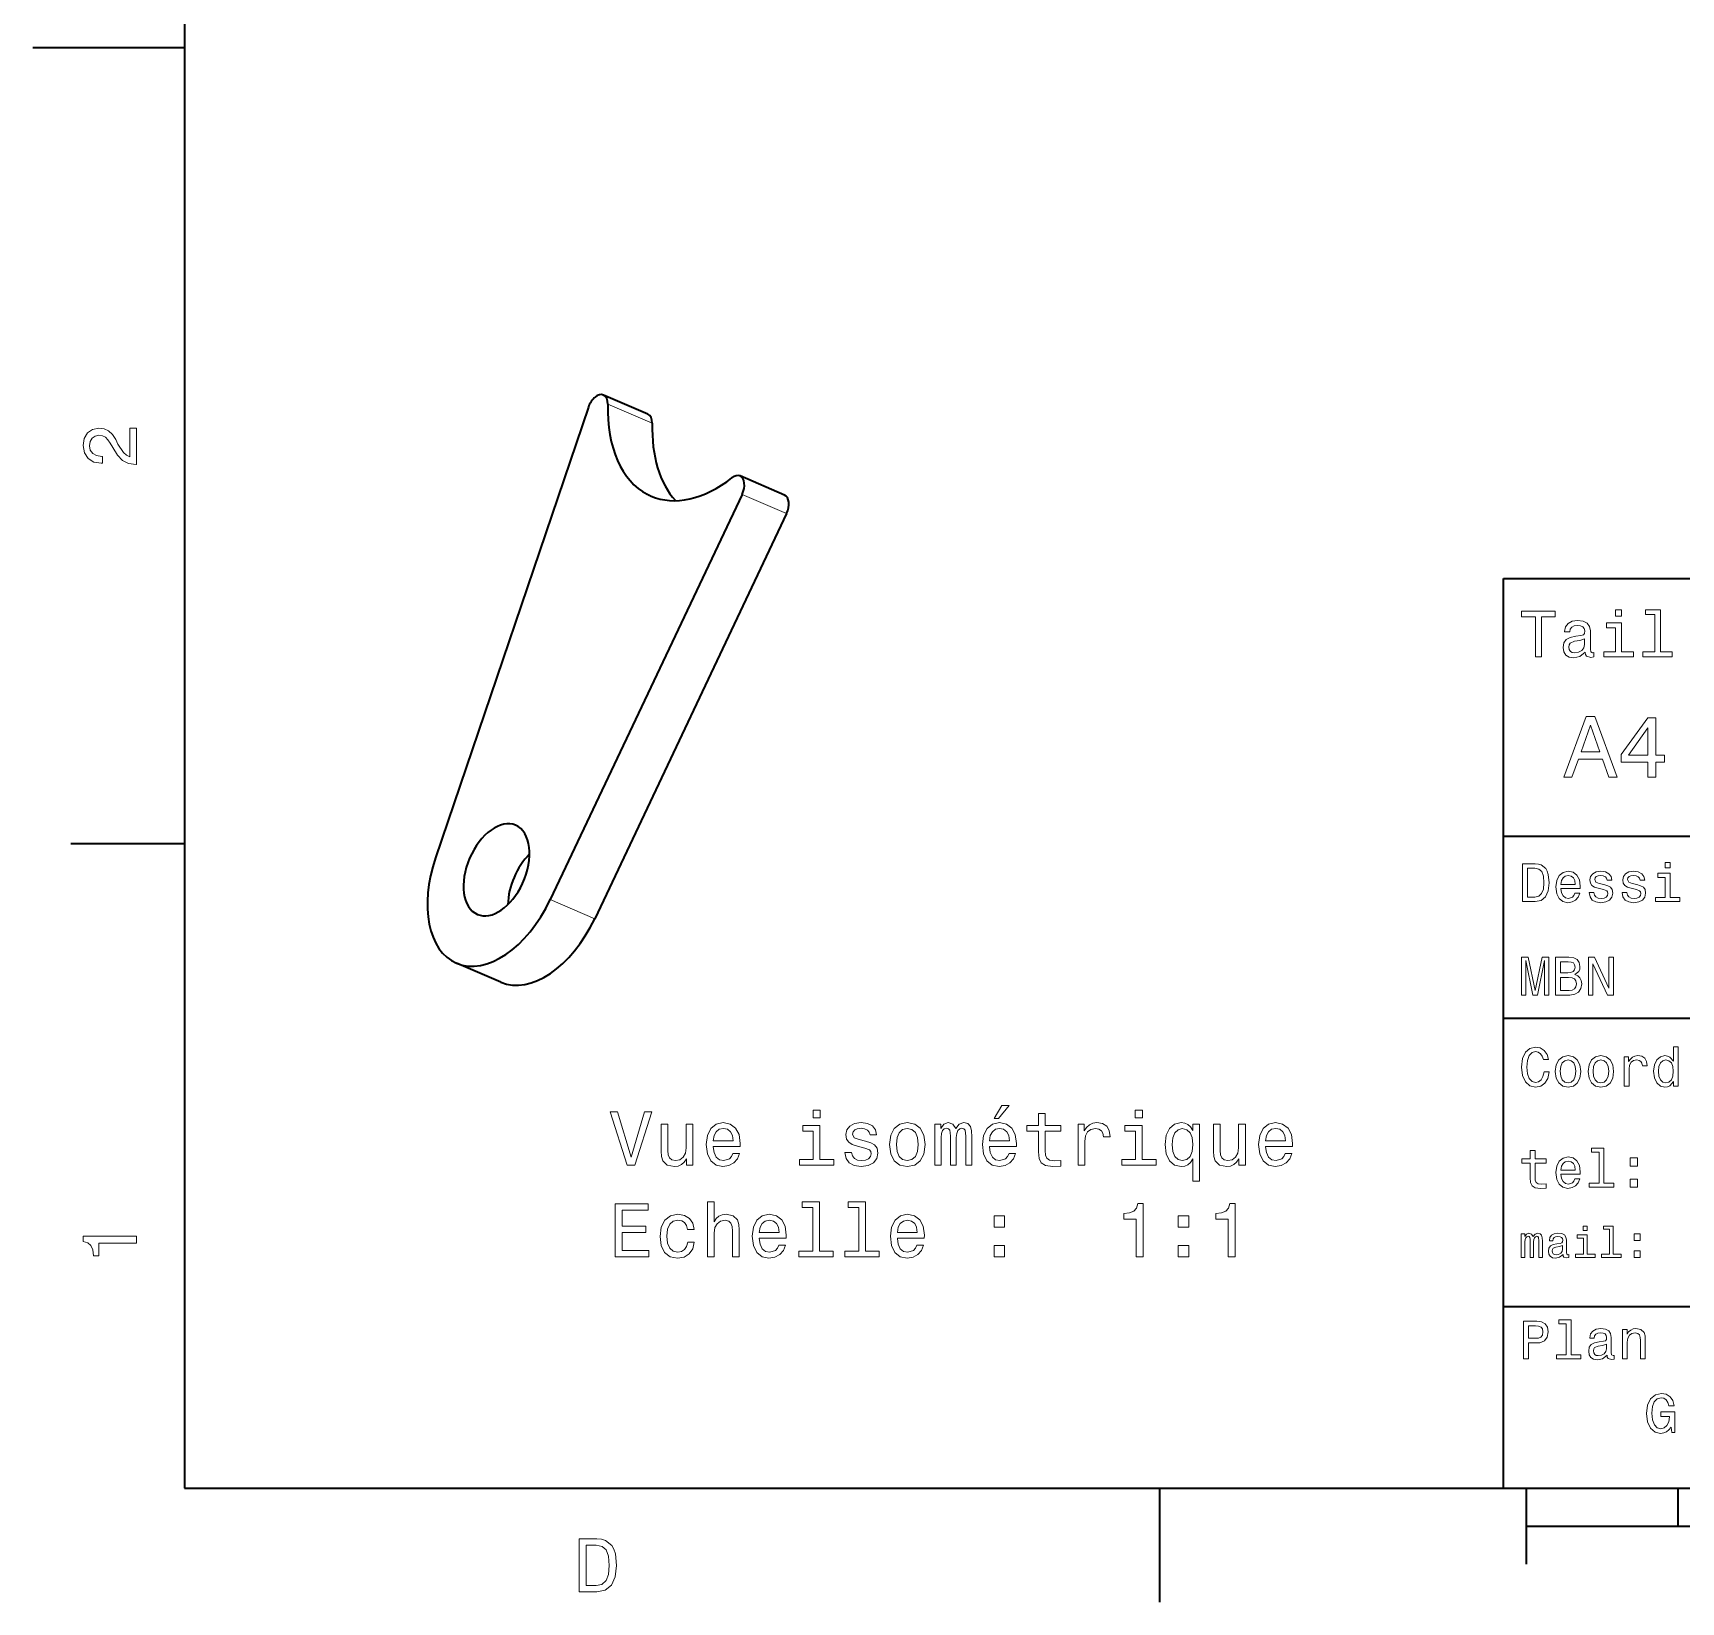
# Model space of a CAD drawing. Extents: x 0 to 297, y 0 to 210.
# Drawn here: x 0 to 108.7, y 2.5 to 106 of the extents above; entities that cross this region are included whole.
import ezdxf

# ---------------------------------------------------------------- set-up
doc = ezdxf.new("R2010")
doc.units = 0

msp = doc.modelspace()

# ---------------------------------------------------------------- linework, layer by layer
at = {"color": 7, "lineweight": 35}
for p, q in [((10, 200), (10, 10)), ((36.633331, 81.3013), (26.550167, 51.574303)), ((46.776569, 75.550255), (34.121613, 48.825478)), ((49.707939, 74.291283), (37.052982, 47.566505)), ((97, 10), (97, 70)), ((97, 70), (287, 70)), ((97, 53), (162, 53)), ((97, 41), (162, 41)), ((97, 22), (162, 22)), ((10, 10), (287, 10)), ((97, 10), (287, 10)), ((98.5, 7.5), (198.5, 7.5))]:
    msp.add_line(p, q, dxfattribs=at)
at = {"color": 7, "lineweight": 35, "ltscale": 0.25}
msp.add_line((10, 105), (0, 105), dxfattribs=at)
at = {"color": 7, "lineweight": 35, "ltscale": 0.079757}
for p, q in [((40.560059, 80.844154), (37.628685, 82.103127)), ((49.573227, 75.503387), (46.641857, 76.762352)), ((30.862219, 43.375183), (27.930847, 44.634155))]:
    msp.add_line(p, q, dxfattribs=at)
at = {"color": 7, "lineweight": 13, "ltscale": 0.079757}
for p, q in [((40.845528, 80.238205), (37.914158, 81.497177)), ((49.707939, 74.291283), (46.776569, 75.550255)), ((34.121613, 48.825478), (37.052982, 47.566505))]:
    msp.add_line(p, q, dxfattribs=at)
at = {"color": 7, "lineweight": 35, "ltscale": 0.1875}
for p, q in [((10, 52.5), (2.5, 52.5)), ((74.300003, 10), (74.300003, 2.5))]:
    msp.add_line(p, q, dxfattribs=at)
at = {"color": 7, "lineweight": 35, "ltscale": 0.125}
msp.add_line((98.5, 10), (98.5, 5), dxfattribs=at)
at = {"color": 7, "lineweight": 35, "ltscale": 0.0625}
msp.add_line((108.5, 10), (108.5, 7.5), dxfattribs=at)
at = {"color": 7, "lineweight": 13}
for points in [[(6.833213, 77.519447), (6.833213, 79.925072), (6.399496, 79.925072), (6.399496, 78.023773), (6.162464, 78.129684), (5.965778, 78.311241), (5.607709, 78.871033), (5.456412, 79.168587), (5.239553, 79.501442), (4.987392, 79.738472), (4.689842, 79.874641), (4.351945, 79.925072), (3.928314, 79.839333), (3.595461, 79.602303), (3.383646, 79.239189), (3.307997, 78.770172), (3.393732, 78.286018), (3.630764, 77.91787), (4.009006, 77.680832), (4.508286, 77.600143), (4.578891, 77.600143), (4.578891, 78.059074), (4.538545, 78.059074), (4.195605, 78.104462), (3.943444, 78.240631), (3.782061, 78.457489), (3.726585, 78.744957), (3.777017, 79.03746), (3.903098, 79.254318), (4.099784, 79.395531), (4.346902, 79.445961), (4.578891, 79.41066), (4.775577, 79.314842), (4.947046, 79.153458), (5.098343, 78.931557), (5.259727, 78.634003), (5.572406, 78.139771), (5.90526, 77.791786), (6.308718, 77.585014), (6.818084, 77.519447)], [(99.102303, 64.837173), (99.5, 64.837173), (99.5, 67.47406), (100.407784, 67.47406), (100.407784, 67.837173), (98.190201, 67.837173), (98.190201, 67.47406), (99.102303, 67.47406)], [(104.786743, 67.940918), (104.384727, 67.940918), (104.384727, 67.508644), (104.786743, 67.508644)], [(106.969742, 67.621033), (106.969742, 65.157059), (106.187317, 65.157059), (106.187317, 64.837173), (108.128242, 64.837173), (108.128242, 65.157059), (107.350143, 65.157059), (107.350143, 67.940918), (106.373199, 67.940918), (106.373199, 67.621033)], [(102.387611, 65.139771), (102.387611, 65.126801), (102.409225, 64.979828), (102.47406, 64.876076), (102.746399, 64.793945), (102.958214, 64.828529), (102.958214, 65.122475), (102.867432, 65.109505), (102.746399, 65.165703), (102.724785, 65.338615), (102.724785, 66.540344), (102.672913, 66.84726), (102.521614, 67.0634), (102.257927, 67.193085), (101.886169, 67.240631), (101.523056, 67.188759), (101.255043, 67.041786), (101.086456, 66.812675), (101.030258, 66.510086), (101.030258, 66.484146), (101.371758, 66.484146), (101.402016, 66.665703), (101.497116, 66.795387), (101.65274, 66.873199), (101.873199, 66.903458), (102.085014, 66.881844), (102.236313, 66.817001), (102.327087, 66.704605), (102.357346, 66.548988), (102.340057, 66.367432), (102.270897, 66.276657), (102.097984, 66.233429), (101.773773, 66.198845), (101.402016, 66.121033), (101.138329, 65.982704), (100.982712, 65.766571), (100.935158, 65.446686), (100.978386, 65.161385), (101.112389, 64.949562), (101.328529, 64.815559), (101.626801, 64.768013), (102.028816, 64.858788)], [(104.773773, 65.157059), (104.773773, 67.080688), (103.796829, 67.080688), (103.796829, 66.756485), (104.393372, 66.756485), (104.393372, 65.157059), (103.615273, 65.157059), (103.615273, 64.837173), (105.560516, 64.837173), (105.560516, 65.157059)], [(102.344383, 65.649857), (102.292511, 65.425072), (102.154182, 65.252159), (101.946686, 65.139771), (101.691643, 65.100861), (101.527374, 65.122475), (101.41066, 65.191643), (101.337173, 65.312675), (101.315559, 65.481262), (101.332855, 65.632561), (101.402016, 65.740631), (101.678673, 65.861671), (102.028816, 65.913544), (102.344383, 66.017288)], [(100.982712, 56.9049), (101.51297, 56.9049), (101.933716, 58.080692), (103.530258, 58.080692), (103.951012, 56.9049), (104.492798, 56.9049), (103.028816, 60.910664), (102.440926, 60.910664)], [(102.118156, 58.570606), (102.734871, 60.334293), (103.351585, 58.570606)], [(106.521614, 56.9049), (107.040344, 56.9049), (107.040344, 57.896255), (107.610954, 57.896255), (107.610954, 58.357349), (107.040344, 58.357349), (107.040344, 60.818443), (106.515854, 60.818443), (104.763687, 58.403458), (104.763687, 57.896255), (106.521614, 57.896255)], [(105.247841, 58.357349), (106.521614, 60.149857), (106.521614, 58.357349)], [(99.080688, 51.190563), (98.248558, 51.190563), (98.248558, 48.690563), (99.080688, 48.690563), (99.473343, 48.769814), (99.765129, 49.011169), (99.945244, 49.40382), (100.010086, 49.940563), (99.952446, 50.488113), (99.880402, 50.70425), (99.779541, 50.877163), (99.487755, 51.111313), (99.296829, 51.168949)], [(107.992798, 51.27702), (107.657784, 51.27702), (107.657784, 50.916786), (107.992798, 50.916786)], [(99.055473, 50.891571), (99.329254, 50.837536), (99.516571, 50.671829), (99.628242, 50.376442), (99.664268, 49.940563), (99.624641, 49.519093), (99.51297, 49.223705), (99.322044, 49.047192), (99.055473, 48.989555), (98.583572, 48.989555), (98.583572, 50.891571)], [(100.784584, 49.565922), (102.052597, 49.565922), (102.056198, 49.713619), (101.998558, 50.127884), (101.840057, 50.437683), (101.587898, 50.625), (101.252884, 50.693443), (100.925072, 50.621399), (100.672913, 50.41967), (100.510803, 50.091862), (100.453171, 49.659584), (100.507202, 49.216499), (100.669312, 48.892292), (100.91787, 48.690563), (101.242073, 48.62212), (101.523056, 48.668949), (101.753601, 48.791428), (101.922913, 48.98595), (102.020172, 49.245319), (101.706772, 49.245319), (101.64193, 49.101227), (101.548271, 48.993156), (101.2817, 48.9067), (101.07637, 48.946327), (100.921471, 49.072407), (100.820602, 49.27774), (100.784584, 49.555115)], [(100.784584, 49.832493), (100.824211, 50.081055), (100.921471, 50.264771), (101.069168, 50.376442), (101.263687, 50.416069), (101.454613, 50.376442), (101.602303, 50.264771), (101.69236, 50.081055), (101.724785, 49.832493)], [(103.623199, 49.818085), (103.317001, 49.890129), (103.090057, 49.972984), (103.014412, 50.142292), (103.036026, 50.261169), (103.111671, 50.347622), (103.234146, 50.401657), (103.41066, 50.423271), (103.579971, 50.401657), (103.713257, 50.336815), (103.799713, 50.239555), (103.835732, 50.109871), (104.145531, 50.109871), (104.145531, 50.117077), (104.091499, 50.351227), (103.943802, 50.534943), (103.713257, 50.650219), (103.41066, 50.693443), (103.104469, 50.650219), (102.881126, 50.531342), (102.740631, 50.354828), (102.697403, 50.131485), (102.729828, 49.915348), (102.830688, 49.76405), (102.996399, 49.655983), (103.237755, 49.580334), (103.590775, 49.493877), (103.806915, 49.40382), (103.864555, 49.331772), (103.886169, 49.223705), (103.853745, 49.09042), (103.767288, 48.989555), (103.626801, 48.924713), (103.439484, 48.903099), (103.241356, 48.924713), (103.09726, 49.000362), (103, 49.122841), (102.960373, 49.292149), (102.654175, 49.292149), (102.704613, 49.003963), (102.852303, 48.795029), (103.086456, 48.668949), (103.41066, 48.62212), (103.749283, 48.668949), (103.997841, 48.795029), (104.149139, 48.996758), (104.203171, 49.259727), (104.163544, 49.486671), (104.051872, 49.641571), (103.868156, 49.742435)], [(105.791786, 49.818085), (105.485588, 49.890129), (105.258644, 49.972984), (105.182999, 50.142292), (105.204613, 50.261169), (105.280258, 50.347622), (105.40274, 50.401657), (105.579254, 50.423271), (105.748558, 50.401657), (105.881844, 50.336815), (105.9683, 50.239555), (106.004326, 50.109871), (106.314117, 50.109871), (106.314117, 50.117077), (106.260086, 50.351227), (106.112396, 50.534943), (105.881844, 50.650219), (105.579254, 50.693443), (105.273056, 50.650219), (105.049713, 50.531342), (104.909225, 50.354828), (104.865997, 50.131485), (104.898415, 49.915348), (104.999283, 49.76405), (105.164986, 49.655983), (105.406342, 49.580334), (105.759369, 49.493877), (105.975502, 49.40382), (106.033142, 49.331772), (106.054756, 49.223705), (106.022339, 49.09042), (105.935883, 48.989555), (105.795387, 48.924713), (105.60807, 48.903099), (105.409943, 48.924713), (105.265854, 49.000362), (105.168587, 49.122841), (105.12896, 49.292149), (104.822769, 49.292149), (104.873199, 49.003963), (105.020897, 48.795029), (105.255043, 48.668949), (105.579254, 48.62212), (105.91787, 48.668949), (106.166428, 48.795029), (106.317726, 48.996758), (106.371758, 49.259727), (106.33213, 49.486671), (106.220459, 49.641571), (106.036743, 49.742435)], [(107.981987, 48.957134), (107.981987, 50.560158), (107.16787, 50.560158), (107.16787, 50.289986), (107.664986, 50.289986), (107.664986, 48.957134), (107.016571, 48.957134), (107.016571, 48.690563), (108.637611, 48.690563), (108.637611, 48.957134)], [(98.183716, 42.530979), (98.461098, 42.530979), (98.461098, 44.80043), (98.929398, 42.530979), (99.239197, 42.530979), (99.703888, 44.80043), (99.703888, 42.530979), (99.984871, 42.530979), (99.984871, 45.030979), (99.545387, 45.030979), (99.084297, 42.826366), (98.626801, 45.030979), (98.183716, 45.030979)], [(101.703171, 43.881844), (101.95533, 44.090778), (102.020172, 44.231266), (102.041786, 44.404179), (101.994957, 44.674351), (101.854469, 44.868874), (101.627518, 44.987751), (101.310516, 45.030979), (100.420746, 45.030979), (100.420746, 42.530979), (101.360954, 42.530979), (101.695969, 42.581413), (101.944527, 42.729107), (102.099426, 42.963257), (102.153458, 43.280258), (102.12104, 43.492794), (102.034584, 43.669308), (101.894089, 43.798992)], [(101.242073, 43.993515), (100.752159, 43.993515), (100.752159, 44.731987), (101.270897, 44.731987), (101.465416, 44.710373), (101.602303, 44.645531), (101.685158, 44.533859), (101.713974, 44.368156), (101.681557, 44.20245), (101.5951, 44.087173), (101.447403, 44.015129)], [(102.600143, 42.530979), (102.899139, 42.530979), (102.899139, 44.580692), (103.857346, 42.530979), (104.242798, 42.530979), (104.242798, 45.030979), (103.940201, 45.030979), (103.940201, 42.981266), (102.992798, 45.030979), (102.600143, 45.030979)], [(101.321327, 42.829971), (100.752159, 42.829971), (100.752159, 43.690922), (101.288902, 43.690922), (101.515854, 43.665707), (101.677956, 43.590057), (101.775215, 43.460373), (101.80764, 43.273052), (101.775215, 43.074928), (101.685158, 42.938038), (101.533859, 42.855186)], [(99.66787, 37.460373), (99.595818, 37.15778), (99.476944, 36.941643), (99.311241, 36.808357), (99.116714, 36.765129), (98.882568, 36.829971), (98.698845, 37.024494), (98.57637, 37.341499), (98.536743, 37.780979), (98.57637, 38.216858), (98.695244, 38.537464), (98.87896, 38.731987), (99.116714, 38.80043), (99.289627, 38.764408), (99.437317, 38.663544), (99.552597, 38.501442), (99.631844, 38.278099), (99.97406, 38.278099), (99.865997, 38.620316), (99.678673, 38.879681), (99.422913, 39.041786), (99.116714, 39.099422), (98.734871, 39.009365), (98.443085, 38.757202), (98.25576, 38.342937), (98.190926, 37.780979), (98.25576, 37.219021), (98.443085, 36.804756), (98.734871, 36.548992), (99.116714, 36.462536), (99.451729, 36.530979), (99.721901, 36.721901), (99.912827, 37.035301), (100.013687, 37.460373)], [(100.413544, 37.496399), (100.471184, 37.056915), (100.636887, 36.732708), (100.899857, 36.530979), (101.252884, 36.462536), (101.602303, 36.530979), (101.865273, 36.729107), (102.030983, 37.053314), (102.092216, 37.496399), (102.030983, 37.935879), (101.865273, 38.263687), (101.602303, 38.461815), (101.252884, 38.533859), (100.899857, 38.461815), (100.636887, 38.260086), (100.471184, 37.935879)], [(100.737755, 37.5), (100.770172, 37.824207), (100.87104, 38.058357), (101.033142, 38.20245), (101.252884, 38.25288), (101.469017, 38.20245), (101.631126, 38.061958), (101.731987, 37.824207), (101.768013, 37.5), (101.731987, 37.172188), (101.631126, 36.934437), (101.469017, 36.790344), (101.252884, 36.743515), (101.033142, 36.790344), (100.87104, 36.934437), (100.770172, 37.172188)], [(102.58213, 37.496399), (102.639771, 37.056915), (102.805473, 36.732708), (103.068443, 36.530979), (103.421471, 36.462536), (103.770897, 36.530979), (104.033859, 36.729107), (104.19957, 37.053314), (104.260803, 37.496399), (104.19957, 37.935879), (104.033859, 38.263687), (103.770897, 38.461815), (103.421471, 38.533859), (103.068443, 38.461815), (102.805473, 38.260086), (102.639771, 37.935879)], [(102.906342, 37.5), (102.938759, 37.824207), (103.039627, 38.058357), (103.201729, 38.20245), (103.421471, 38.25288), (103.637611, 38.20245), (103.799713, 38.061958), (103.900574, 37.824207), (103.9366, 37.5), (103.900574, 37.172188), (103.799713, 36.934437), (103.637611, 36.790344), (103.421471, 36.743515), (103.201729, 36.790344), (103.039627, 36.934437), (102.938759, 37.172188)], [(104.963257, 36.530979), (105.280258, 36.530979), (105.280258, 37.636887), (105.312683, 37.903458), (105.409943, 38.094379), (105.568443, 38.209652), (105.780983, 38.249279), (105.939484, 38.224064), (106.058357, 38.152016), (106.130402, 38.029537), (106.155617, 37.863831), (106.476227, 37.863831), (106.432999, 38.155621), (106.314117, 38.364552), (106.115997, 38.490635), (105.845825, 38.533859), (105.662102, 38.505043), (105.503601, 38.432995), (105.363113, 38.310516), (105.251442, 38.144814), (105.251442, 38.465416), (104.963257, 38.465416)], [(108.201729, 36.829971), (108.201729, 36.530979), (108.51873, 36.530979), (108.51873, 39.117435), (108.20533, 39.117435), (108.20533, 38.170029), (107.963974, 38.443802), (107.816284, 38.508644), (107.646973, 38.533859), (107.340775, 38.461815), (107.103027, 38.260086), (106.948128, 37.935879), (106.894089, 37.5), (106.948128, 37.064121), (107.103027, 36.736309), (107.340775, 36.530979), (107.646973, 36.462536), (107.816284, 36.487751), (107.967575, 36.552593)], [(107.701012, 38.249279), (107.909943, 38.198845), (108.068443, 38.058357), (108.162102, 37.824207), (108.198128, 37.5), (108.162102, 37.172188), (108.068443, 36.938038), (107.909943, 36.793949), (107.701012, 36.747116), (107.502884, 36.793949), (107.351585, 36.938038), (107.250717, 37.175793), (107.2183, 37.5), (107.250717, 37.820606), (107.351585, 38.054756), (107.502884, 38.198845)], [(40.333187, 34.820293), (39.455666, 31.839746), (38.552925, 34.820293), (38.073818, 34.820293), (39.203503, 31.31525), (39.707825, 31.31525), (40.812294, 34.820293)], [(51.927567, 34.936287), (51.458546, 34.936287), (51.458546, 34.431965), (51.927567, 34.431965)], [(63.395866, 34.391621), (63.693417, 34.391621), (64.394424, 35.248966), (63.900188, 35.248966)], [(73.179726, 34.936287), (72.710709, 34.936287), (72.710709, 34.431965), (73.179726, 34.431965)], [(43.535637, 34.023464), (43.091831, 34.023464), (43.091831, 32.460064), (43.041397, 32.096951), (42.895145, 31.834703), (42.668201, 31.673319), (42.370651, 31.622887), (42.133617, 31.663233), (41.982323, 31.784271), (41.896587, 31.991043), (41.876415, 32.28355), (41.876415, 34.023464), (41.43261, 34.023464), (41.43261, 32.243206), (41.447739, 31.885136), (41.54356, 31.587585), (41.836067, 31.31525), (42.305088, 31.219429), (42.557251, 31.254732), (42.774109, 31.34551), (42.960709, 31.50185), (43.112003, 31.728796), (43.112003, 31.31525), (43.535637, 31.31525)], [(44.872089, 32.540756), (46.647308, 32.540756), (46.652351, 32.747528), (46.571659, 33.327499), (46.349754, 33.761215), (45.996731, 34.023464), (45.52771, 34.119286), (45.068775, 34.018421), (44.715752, 33.736), (44.488804, 33.277065), (44.408115, 32.671879), (44.483761, 32.051563), (44.710709, 31.597672), (45.058689, 31.31525), (45.512581, 31.219429), (45.905952, 31.28499), (46.228718, 31.456461), (46.465752, 31.728796), (46.601917, 32.091908), (46.163158, 32.091908), (46.07238, 31.890179), (45.941254, 31.738882), (45.568054, 31.617844), (45.280594, 31.673319), (45.063732, 31.849833), (44.922523, 32.137295), (44.872089, 32.525623)], [(44.872089, 32.913952), (44.927567, 33.261936), (45.063732, 33.519142), (45.270508, 33.67548), (45.542839, 33.730957), (45.810131, 33.67548), (46.016903, 33.519142), (46.142982, 33.261936), (46.188374, 32.913952)], [(51.912437, 31.68845), (51.912437, 33.932686), (50.772667, 33.932686), (50.772667, 33.554443), (51.468632, 33.554443), (51.468632, 31.68845), (50.560852, 31.68845), (50.560852, 31.31525), (52.830303, 31.31525), (52.830303, 31.68845)], [(54.918201, 32.89378), (54.489525, 32.994644), (54.171803, 33.110638), (54.065895, 33.347672), (54.096153, 33.514099), (54.202065, 33.635136), (54.373531, 33.710785), (54.620651, 33.741043), (54.857681, 33.710785), (55.044281, 33.620007), (55.165321, 33.483837), (55.215752, 33.30228), (55.649467, 33.30228), (55.649467, 33.31237), (55.573822, 33.640179), (55.36705, 33.897385), (55.044281, 34.058765), (54.620651, 34.119286), (54.191978, 34.058765), (53.879295, 33.892342), (53.68261, 33.645222), (53.622093, 33.332542), (53.66748, 33.029949), (53.808689, 32.81813), (54.04068, 32.666836), (54.378574, 32.560928), (54.87281, 32.439892), (55.175407, 32.313808), (55.256096, 32.212944), (55.286354, 32.061649), (55.240967, 31.87505), (55.11993, 31.733839), (54.923244, 31.643061), (54.660995, 31.612801), (54.383621, 31.643061), (54.181889, 31.748968), (54.045723, 31.920437), (53.990246, 32.157471), (53.561573, 32.157471), (53.632179, 31.754011), (53.838951, 31.461504), (54.166759, 31.28499), (54.620651, 31.219429), (55.094711, 31.28499), (55.442696, 31.461504), (55.65451, 31.743925), (55.73016, 32.11208), (55.674683, 32.429802), (55.518345, 32.646664), (55.261139, 32.787872)], [(56.496731, 32.666836), (56.577423, 32.051563), (56.80941, 31.597672), (57.177567, 31.31525), (57.671803, 31.219429), (58.160995, 31.31525), (58.529152, 31.592628), (58.761139, 32.04652), (58.846874, 32.666836), (58.761139, 33.282108), (58.529152, 33.741043), (58.160995, 34.018421), (57.671803, 34.119286), (57.177567, 34.018421), (56.80941, 33.736), (56.577423, 33.282108)], [(56.950623, 32.671879), (56.99601, 33.125771), (57.137222, 33.453579), (57.364166, 33.655308), (57.671803, 33.725914), (57.974396, 33.655308), (58.20134, 33.458622), (58.342552, 33.125771), (58.392982, 32.671879), (58.342552, 32.212944), (58.20134, 31.880093), (57.974396, 31.678362), (57.671803, 31.612801), (57.364166, 31.678362), (57.137222, 31.880093), (56.99601, 32.212944)], [(59.487366, 31.31525), (59.895866, 31.31525), (59.895866, 33.125771), (59.921082, 33.398102), (59.996735, 33.594788), (60.112724, 33.710785), (60.264023, 33.756172), (60.385063, 33.715828), (60.465752, 33.614964), (60.506096, 33.443493), (60.521225, 33.216549), (60.521225, 31.31525), (60.90451, 31.31525), (60.90451, 33.125771), (60.929729, 33.393059), (61.005379, 33.589745), (61.126415, 33.710785), (61.27771, 33.756172), (61.39875, 33.715828), (61.479439, 33.614964), (61.529873, 33.216549), (61.529873, 31.31525), (61.938377, 31.31525), (61.938377, 33.186287), (61.913158, 33.574615), (61.832466, 33.872166), (61.671082, 34.053722), (61.408836, 34.119286), (61.101196, 34.018421), (60.864166, 33.725914), (60.677567, 34.013378), (60.364887, 34.119286), (60.077423, 34.018421), (59.880737, 33.736), (59.880737, 34.023464), (59.487366, 34.023464)], [(63.08823, 32.540756), (64.863449, 32.540756), (64.868484, 32.747528), (64.787796, 33.327499), (64.565895, 33.761215), (64.212868, 34.023464), (63.743851, 34.119286), (63.284916, 34.018421), (62.931892, 33.736), (62.704945, 33.277065), (62.624252, 32.671879), (62.699902, 32.051563), (62.926846, 31.597672), (63.27483, 31.31525), (63.728722, 31.219429), (64.122093, 31.28499), (64.444855, 31.456461), (64.681892, 31.728796), (64.818054, 32.091908), (64.379295, 32.091908), (64.288513, 31.890179), (64.157394, 31.738882), (63.784195, 31.617844), (63.496731, 31.673319), (63.279873, 31.849833), (63.138664, 32.137295), (63.08823, 32.525623)], [(63.08823, 32.913952), (63.143707, 33.261936), (63.279873, 33.519142), (63.486645, 33.67548), (63.75898, 33.730957), (64.026268, 33.67548), (64.23304, 33.519142), (64.359123, 33.261936), (64.40451, 32.913952)], [(66.331024, 33.554443), (66.331024, 32.197815), (66.361282, 31.759054), (66.502495, 31.456461), (66.784912, 31.279947), (67.264023, 31.219429), (67.788513, 31.244646), (67.788513, 31.62793), (67.405228, 31.597672), (67.057251, 31.638018), (66.870651, 31.764097), (66.789955, 31.975914), (66.774826, 32.273464), (66.774826, 33.554443), (67.788513, 33.554443), (67.788513, 33.932686), (66.774826, 33.932686), (66.774826, 34.724472), (66.331024, 34.724472), (66.331024, 33.932686), (65.564453, 33.932686), (65.564453, 33.554443)], [(68.93837, 31.31525), (69.382172, 31.31525), (69.382172, 32.863522), (69.427567, 33.236721), (69.563736, 33.504013), (69.785637, 33.665394), (70.083183, 33.720871), (70.305084, 33.685566), (70.471512, 33.584702), (70.572372, 33.413235), (70.607681, 33.181244), (71.056526, 33.181244), (70.99601, 33.589745), (70.829582, 33.882252), (70.5522, 34.058765), (70.173965, 34.119286), (69.916756, 34.078938), (69.694855, 33.978073), (69.498169, 33.806606), (69.341827, 33.574615), (69.341827, 34.023464), (68.93837, 34.023464)], [(73.164597, 31.68845), (73.164597, 33.932686), (72.024826, 33.932686), (72.024826, 33.554443), (72.720795, 33.554443), (72.720795, 31.68845), (71.813011, 31.68845), (71.813011, 31.31525), (74.082458, 31.31525), (74.082458, 31.68845)], [(76.508255, 33.604877), (76.351913, 33.831821), (76.1754, 33.993206), (75.968628, 34.083984), (75.731598, 34.119286), (75.302925, 34.018421), (74.97007, 33.736), (74.753212, 33.282108), (74.677567, 32.671879), (74.753212, 32.056606), (74.97007, 31.602715), (75.302925, 31.31525), (75.731598, 31.219429), (75.968628, 31.249689), (76.170364, 31.335423), (76.34687, 31.491764), (76.508255, 31.728796), (76.508255, 30.266258), (76.952057, 30.266258), (76.952057, 34.023464), (76.508255, 34.023464)], [(75.131454, 32.671879), (75.176842, 33.120728), (75.318054, 33.448536), (75.529869, 33.650265), (75.807251, 33.720871), (76.099754, 33.650265), (76.321655, 33.453579), (76.452774, 33.125771), (76.503212, 32.671879), (76.452774, 32.212944), (76.321655, 31.885136), (76.099754, 31.683407), (75.807251, 31.617844), (75.529869, 31.683407), (75.318054, 31.885136), (75.176842, 32.217987)], [(79.967911, 34.023464), (79.524109, 34.023464), (79.524109, 32.460064), (79.473671, 32.096951), (79.327423, 31.834703), (79.100471, 31.673319), (78.802917, 31.622887), (78.565887, 31.663233), (78.414597, 31.784271), (78.328857, 31.991043), (78.308685, 32.28355), (78.308685, 34.023464), (77.864883, 34.023464), (77.864883, 32.243206), (77.880013, 31.885136), (77.97583, 31.587585), (78.268341, 31.31525), (78.737366, 31.219429), (78.989517, 31.254732), (79.206383, 31.34551), (79.392975, 31.50185), (79.544281, 31.728796), (79.544281, 31.31525), (79.967911, 31.31525)], [(81.304367, 32.540756), (83.079575, 32.540756), (83.084625, 32.747528), (83.003929, 33.327499), (82.782028, 33.761215), (82.429001, 34.023464), (81.959984, 34.119286), (81.501053, 34.018421), (81.148026, 33.736), (80.921082, 33.277065), (80.840385, 32.671879), (80.916031, 32.051563), (81.142975, 31.597672), (81.490967, 31.31525), (81.944855, 31.219429), (82.338226, 31.28499), (82.660995, 31.456461), (82.898026, 31.728796), (83.034195, 32.091908), (82.595428, 32.091908), (82.504654, 31.890179), (82.373528, 31.738882), (82.000328, 31.617844), (81.71286, 31.673319), (81.496002, 31.849833), (81.354797, 32.137295), (81.304367, 32.525623)], [(81.304367, 32.913952), (81.359833, 33.261936), (81.496002, 33.519142), (81.702774, 33.67548), (81.975113, 33.730957), (82.242401, 33.67548), (82.449173, 33.519142), (82.575256, 33.261936), (82.620644, 32.913952)], [(98.763687, 31.449568), (98.763687, 30.480547), (98.785301, 30.167147), (98.886169, 29.951008), (99.087898, 29.824926), (99.430115, 29.7817), (99.804756, 29.799711), (99.804756, 30.073486), (99.530983, 30.051872), (99.282417, 30.08069), (99.149132, 30.170748), (99.091499, 30.322046), (99.080688, 30.534582), (99.080688, 31.449568), (99.804756, 31.449568), (99.804756, 31.71974), (99.080688, 31.71974), (99.080688, 32.285301), (98.763687, 32.285301), (98.763687, 31.71974), (98.216141, 31.71974), (98.216141, 31.449568)], [(100.784584, 30.725504), (102.052597, 30.725504), (102.056198, 30.873198), (101.998558, 31.287464), (101.840057, 31.597261), (101.587898, 31.784582), (101.252884, 31.853025), (100.925072, 31.780979), (100.672913, 31.57925), (100.510803, 31.25144), (100.453171, 30.819164), (100.507202, 30.37608), (100.669312, 30.051872), (100.91787, 29.850143), (101.242073, 29.7817), (101.523056, 29.828529), (101.753601, 29.951008), (101.922913, 30.145533), (102.020172, 30.404898), (101.706772, 30.404898), (101.64193, 30.260807), (101.548271, 30.152737), (101.2817, 30.066282), (101.07637, 30.105907), (100.921471, 30.231987), (100.820602, 30.437319), (100.784584, 30.714697)], [(100.784584, 30.992075), (100.824211, 31.240633), (100.921471, 31.424351), (101.069168, 31.536022), (101.263687, 31.575647), (101.454613, 31.536022), (101.602303, 31.424351), (101.69236, 31.240633), (101.724785, 30.992075)], [(103.306198, 32.170029), (103.306198, 30.116714), (102.654175, 30.116714), (102.654175, 29.850143), (104.271614, 29.850143), (104.271614, 30.116714), (103.623199, 30.116714), (103.623199, 32.4366), (102.809074, 32.4366), (102.809074, 32.170029)], [(105.341499, 31.247837), (105.838615, 31.247837), (105.838615, 31.784582), (105.341499, 31.784582)], [(105.341499, 29.850143), (105.838615, 29.850143), (105.838615, 30.386887), (105.341499, 30.386887)], [(38.396587, 25.268421), (40.615608, 25.268421), (40.615608, 25.692053), (38.860565, 25.692053), (38.860565, 26.877211), (40.423965, 26.877211), (40.423965, 27.295799), (38.860565, 27.295799), (38.860565, 28.34479), (40.57526, 28.34479), (40.57526, 28.768421), (38.396587, 28.768421)], [(44.483761, 25.268421), (44.927567, 25.268421), (44.927567, 26.831821), (44.972954, 27.189892), (45.119209, 27.452139), (45.346153, 27.613522), (45.648746, 27.674042), (45.890823, 27.623608), (46.042122, 27.487442), (46.117767, 27.260496), (46.142982, 26.957903), (46.142982, 25.268421), (46.586788, 25.268421), (46.586788, 27.048681), (46.566616, 27.40675), (46.475838, 27.7043), (46.178288, 27.976635), (45.71431, 28.072456), (45.462151, 28.037153), (45.245289, 27.941332), (45.063732, 27.790035), (44.927567, 27.583263), (44.927567, 28.889458), (44.483761, 28.889458)], [(51.438374, 28.51626), (51.438374, 25.641621), (50.525551, 25.641621), (50.525551, 25.268421), (52.789959, 25.268421), (52.789959, 25.641621), (51.882179, 25.641621), (51.882179, 28.889458), (50.742409, 28.889458), (50.742409, 28.51626)], [(54.474396, 28.51626), (54.474396, 25.641621), (53.561573, 25.641621), (53.561573, 25.268421), (55.825981, 25.268421), (55.825981, 25.641621), (54.918201, 25.641621), (54.918201, 28.889458), (53.778431, 28.889458), (53.778431, 28.51626)], [(72.761139, 25.268421), (73.22007, 25.268421), (73.22007, 28.793636), (72.877136, 28.793636), (72.786354, 28.486), (72.604797, 28.279228), (72.327423, 28.158192), (71.944138, 28.117846), (71.944138, 27.759775), (72.761139, 27.759775)], [(78.833183, 25.268421), (79.292114, 25.268421), (79.292114, 28.793636), (78.949173, 28.793636), (78.858398, 28.486), (78.676842, 28.279228), (78.39946, 28.158192), (78.016174, 28.117846), (78.016174, 27.759775), (78.833183, 27.759775)], [(43.172523, 27.078939), (43.611282, 27.078939), (43.520508, 27.482399), (43.303646, 27.800121), (42.965752, 27.996807), (42.526989, 28.072456), (42.042839, 27.971592), (41.674683, 27.689171), (41.442696, 27.230236), (41.362003, 26.614964), (41.437653, 26.004732), (41.664597, 25.550842), (42.022667, 25.268421), (42.51186, 25.1726), (42.94558, 25.248249), (43.283474, 25.460064), (43.515461, 25.792917), (43.616325, 26.236721), (43.192696, 26.236721), (43.117046, 25.9543), (42.975838, 25.742485), (42.774109, 25.611361), (42.526989, 25.571014), (42.219353, 25.636578), (41.997452, 25.838306), (41.861282, 26.166115), (41.815895, 26.630093), (41.861282, 27.083982), (42.002495, 27.411793), (42.229439, 27.613522), (42.526989, 27.684128), (42.789238, 27.638739), (42.985924, 27.522743), (43.117046, 27.3311)], [(47.908112, 26.493925), (49.683331, 26.493925), (49.688374, 26.700697), (49.607681, 27.280668), (49.38578, 27.714386), (49.032753, 27.976635), (48.563732, 28.072456), (48.104801, 27.971592), (47.751774, 27.689171), (47.52483, 27.230236), (47.444138, 26.62505), (47.519787, 26.004732), (47.746731, 25.550842), (48.094711, 25.268421), (48.548603, 25.1726), (48.941975, 25.238161), (49.26474, 25.409632), (49.501774, 25.681967), (49.637939, 26.045078), (49.199181, 26.045078), (49.108402, 25.843349), (48.97728, 25.692053), (48.60408, 25.571014), (48.316616, 25.62649), (48.099754, 25.803003), (47.958546, 26.090467), (47.908112, 26.478796)], [(47.908112, 26.867125), (47.963589, 27.215107), (48.099754, 27.472311), (48.30653, 27.628651), (48.578865, 27.684128), (48.846153, 27.628651), (49.052925, 27.472311), (49.179008, 27.215107), (49.224396, 26.867125)], [(57.016182, 26.493925), (58.791397, 26.493925), (58.79644, 26.700697), (58.715752, 27.280668), (58.493851, 27.714386), (58.140823, 27.976635), (57.671803, 28.072456), (57.212868, 27.971592), (56.859844, 27.689171), (56.632896, 27.230236), (56.552208, 26.62505), (56.627853, 26.004732), (56.854797, 25.550842), (57.202782, 25.268421), (57.656673, 25.1726), (58.050045, 25.238161), (58.37281, 25.409632), (58.609844, 25.681967), (58.74601, 26.045078), (58.307251, 26.045078), (58.216469, 25.843349), (58.08535, 25.692053), (57.712151, 25.571014), (57.424683, 25.62649), (57.207825, 25.803003), (57.066616, 26.090467), (57.016182, 26.478796)], [(57.016182, 26.867125), (57.071659, 27.215107), (57.207825, 27.472311), (57.414597, 27.628651), (57.686935, 27.684128), (57.954224, 27.628651), (58.160995, 27.472311), (58.287079, 27.215107), (58.332466, 26.867125)], [(63.395866, 27.225193), (64.091827, 27.225193), (64.091827, 27.976635), (63.395866, 27.976635)], [(75.539955, 27.225193), (76.235916, 27.225193), (76.235916, 27.976635), (75.539955, 27.976635)], [(102.524498, 27.293949), (102.256485, 27.293949), (102.256485, 27.005764), (102.524498, 27.005764)], [(103.979828, 27.080692), (103.979828, 25.438042), (103.458214, 25.438042), (103.458214, 25.224785), (104.752159, 25.224785), (104.752159, 25.438042), (104.233429, 25.438042), (104.233429, 27.293949), (103.58213, 27.293949), (103.58213, 27.080692)], [(6.833213, 26.159222), (6.833213, 26.618156), (3.307997, 26.618156), (3.307997, 26.275217), (3.615634, 26.184439), (3.822406, 26.002882), (3.943444, 25.725506), (3.98379, 25.34222), (4.341859, 25.34222), (4.341859, 26.159222)], [(98.170029, 25.224785), (98.403458, 25.224785), (98.403458, 26.259367), (98.41787, 26.414986), (98.461098, 26.527378), (98.527374, 26.59366), (98.613831, 26.619598), (98.682999, 26.596542), (98.729103, 26.538906), (98.752159, 26.440924), (98.760803, 26.311241), (98.760803, 25.224785), (98.979828, 25.224785), (98.979828, 26.259367), (98.99424, 26.412106), (99.03746, 26.524496), (99.106628, 26.59366), (99.193085, 26.619598), (99.262245, 26.596542), (99.308357, 26.538906), (99.337173, 26.311241), (99.337173, 25.224785), (99.570602, 25.224785), (99.570602, 26.293949), (99.556198, 26.515852), (99.510086, 26.685881), (99.41787, 26.789627), (99.268013, 26.827091), (99.092216, 26.769453), (98.956772, 26.602306), (98.850143, 26.766571), (98.671471, 26.827091), (98.507202, 26.769453), (98.394814, 26.60807), (98.394814, 26.772335), (98.170029, 26.772335)], [(100.925072, 25.426514), (100.925072, 25.417868), (100.939484, 25.319885), (100.982712, 25.250721), (101.164268, 25.195967), (101.305473, 25.219021), (101.305473, 25.414986), (101.244957, 25.406342), (101.164268, 25.443806), (101.149857, 25.559078), (101.149857, 26.360231), (101.115273, 26.564842), (101.014412, 26.708935), (100.838615, 26.795389), (100.590775, 26.827091), (100.348701, 26.792507), (100.170029, 26.694525), (100.05764, 26.541788), (100.020172, 26.340059), (100.020172, 26.322767), (100.247841, 26.322767), (100.268013, 26.443806), (100.331413, 26.53026), (100.435158, 26.582134), (100.58213, 26.602306), (100.723343, 26.587896), (100.824211, 26.54467), (100.884727, 26.469742), (100.9049, 26.365995), (100.893372, 26.244957), (100.84726, 26.184439), (100.731987, 26.155621), (100.515854, 26.132566), (100.268013, 26.080692), (100.092216, 25.988474), (99.988472, 25.844381), (99.956772, 25.631124), (99.985588, 25.440924), (100.074928, 25.299713), (100.219017, 25.210375), (100.41787, 25.178675), (100.685883, 25.239195)], [(102.515854, 25.438042), (102.515854, 26.720463), (101.864555, 26.720463), (101.864555, 26.504324), (102.262245, 26.504324), (102.262245, 25.438042), (101.743515, 25.438042), (101.743515, 25.224785), (103.040344, 25.224785), (103.040344, 25.438042)], [(105.60807, 26.342941), (106.005768, 26.342941), (106.005768, 26.772335), (105.60807, 26.772335)], [(63.395866, 25.268421), (64.091827, 25.268421), (64.091827, 26.019861), (63.395866, 26.019861)], [(75.539955, 25.268421), (76.235916, 25.268421), (76.235916, 26.019861), (75.539955, 26.019861)], [(100.896255, 25.766571), (100.861671, 25.616716), (100.769455, 25.501442), (100.631126, 25.426514), (100.461098, 25.400578), (100.351585, 25.414986), (100.273773, 25.461096), (100.224785, 25.541788), (100.210373, 25.654181), (100.221901, 25.755045), (100.268013, 25.827091), (100.452446, 25.907782), (100.685883, 25.942364), (100.896255, 26.011528)], [(105.60807, 25.224785), (106.005768, 25.224785), (106.005768, 25.654181), (105.60807, 25.654181)], [(98.324211, 18.530979), (98.655617, 18.530979), (98.655617, 19.586454), (99.023056, 19.586454), (99.394089, 19.604465), (99.689484, 19.730547), (99.880402, 19.975504), (99.945244, 20.310518), (99.894814, 20.620316), (99.750717, 20.847261), (99.51297, 20.98415), (99.188759, 21.030979), (98.324211, 21.030979)], [(99.098701, 20.724783), (99.314842, 20.703169), (99.473343, 20.634726), (99.567001, 20.508644), (99.599426, 20.310518), (99.5634, 20.101583), (99.466141, 19.975504), (99.30043, 19.910662), (99.073486, 19.892651), (98.655617, 19.892651), (98.655617, 20.724783)], [(101.137611, 20.850864), (101.137611, 18.79755), (100.485588, 18.79755), (100.485588, 18.530979), (102.103027, 18.530979), (102.103027, 18.79755), (101.454613, 18.79755), (101.454613, 21.117435), (100.640488, 21.117435), (100.640488, 20.850864)], [(103.824928, 18.78314), (103.824928, 18.772333), (103.842941, 18.649855), (103.896973, 18.5634), (104.123917, 18.494957), (104.30043, 18.523775), (104.30043, 18.768732), (104.224785, 18.757925), (104.123917, 18.804754), (104.105911, 18.948847), (104.105911, 19.950287), (104.062683, 20.206051), (103.9366, 20.386166), (103.716858, 20.494236), (103.407059, 20.533861), (103.104469, 20.490633), (102.881126, 20.368155), (102.740631, 20.177233), (102.693802, 19.925072), (102.693802, 19.903458), (102.978386, 19.903458), (103.003601, 20.054754), (103.082855, 20.162823), (103.21254, 20.227665), (103.396255, 20.252882), (103.572769, 20.234869), (103.698845, 20.180836), (103.774498, 20.087175), (103.799713, 19.957493), (103.785301, 19.806194), (103.727669, 19.730547), (103.583572, 19.694523), (103.3134, 19.665705), (103.003601, 19.600864), (102.783859, 19.48559), (102.654175, 19.305475), (102.614555, 19.038904), (102.650574, 18.801151), (102.762245, 18.62464), (102.94236, 18.512968), (103.190926, 18.473343), (103.52594, 18.54899)], [(104.844383, 18.530979), (105.161385, 18.530979), (105.161385, 19.647694), (105.193802, 19.903458), (105.298271, 20.090778), (105.460373, 20.206051), (105.676514, 20.249279), (105.849426, 20.213255), (105.957497, 20.115993), (106.011528, 19.95389), (106.029541, 19.737751), (106.029541, 18.530979), (106.346542, 18.530979), (106.346542, 19.802593), (106.33213, 20.058357), (106.267288, 20.270893), (106.054756, 20.465418), (105.723343, 20.533861), (105.539627, 20.508644), (105.384727, 20.440201), (105.251442, 20.324926), (105.146973, 20.170029), (105.146973, 20.465418), (104.844383, 20.465418)], [(103.788902, 19.208212), (103.745674, 19.020893), (103.630402, 18.876801), (103.457489, 18.78314), (103.244957, 18.750719), (103.10807, 18.768732), (103.010803, 18.826368), (102.94957, 18.927233), (102.931557, 19.067722), (102.945969, 19.193804), (103.003601, 19.283861), (103.234146, 19.384726), (103.52594, 19.427954), (103.788902, 19.514408)], [(108.046104, 14.025577), (108.107346, 13.690562), (108.28746, 13.690562), (108.28746, 15.041427), (107.376076, 15.041427), (107.376076, 14.73523), (107.938034, 14.73523), (107.938034, 14.713617), (107.894806, 14.382205), (107.779533, 14.137248), (107.60302, 13.982349), (107.383278, 13.931917), (107.138321, 13.996758), (106.947403, 14.191282), (106.824921, 14.511888), (106.781693, 14.951369), (106.82132, 15.387248), (106.943802, 15.707853), (107.138321, 15.902378), (107.401291, 15.970821), (107.581406, 15.934798), (107.729103, 15.833934), (107.837173, 15.664625), (107.898407, 15.43768), (108.255035, 15.43768), (108.161377, 15.783502), (107.984863, 16.042868), (107.736305, 16.201368), (107.422905, 16.259007), (107.012245, 16.168949), (106.702446, 15.90598), (106.504318, 15.491714), (106.435875, 14.940562), (106.504318, 14.385807), (106.702446, 13.971542), (106.994232, 13.708573), (107.361664, 13.622118), (107.567001, 13.650937), (107.750717, 13.722983), (107.909218, 13.849064)], [(37.194958, 6.666787), (36.029972, 6.666787), (36.029972, 3.166787), (37.194958, 3.166787), (37.744667, 3.277738), (38.153168, 3.615634), (38.405331, 4.165346), (38.496109, 4.916787), (38.415417, 5.683357), (38.314552, 5.985951), (38.173344, 6.228026), (37.764839, 6.555836), (37.497551, 6.636527)], [(37.159653, 6.248199), (37.542938, 6.17255), (37.805187, 5.940562), (37.961525, 5.527017), (38.011959, 4.916787), (37.956482, 4.326729), (37.800144, 3.913184), (37.532852, 3.666066), (37.159653, 3.585375), (36.498989, 3.585375), (36.498989, 6.248199)]]:
    msp.add_lwpolyline(points, close=True, dxfattribs=at)
at = {"color": 7, "lineweight": 35}
for centre, major_axis, start_param, end_param in [((37.234051, 81.184288), (0.394627, 0.918842), 6.2831659396, 7.9838924678), ((37.234051, 81.184288), (0.394627, 0.918842), 5.3018102436, 6.2831659396), ((44.715218, 84.62603), (3.94626, 9.188419), 2.16021759, 3.0961398159), ((40.165421, 79.925316), (0.394627, 0.918842), 5.3018102436, 6.2831659396), ((47.646587, 83.367058), (3.94626, 9.188419), 2.16021759, 2.8738408611), ((44.715218, 84.62603), (-3.94626, -9.188419), 0.0000408825, 0.82487056), ((46.247223, 75.843513), (0.394627, 0.918842), 6.2831687773, 7.1080558672), ((46.247223, 75.843513), (0.394627, 0.918842), 4.6517842538, 6.2831687773), ((44.715218, 84.62603), (-3.94626, -9.188419), 6.2377324695, 6.2832261897), ((49.178593, 74.584549), (0.394627, 0.918842), 4.6517842538, 6.2831687773), ((30.57498, 50.790337), (1.262804, 2.940292), 6.2831458955, 9.424738549), ((30.57498, 50.790337), (1.262804, 2.940292), 4.6669361427, 6.2831458955), ((30.57498, 50.790337), (2.643995, 6.156239), 1.7007071606, 3.1415553741), ((33.506351, 49.531364), (1.262804, 2.940292), 0.9724741957, 2.1687788766), ((30.57498, 50.790337), (1.262804, 2.940292), 3.1415532419, 4.6669361427), ((30.57498, 50.790337), (2.643995, 6.156239), 3.1415553741, 4.6517842538), ((33.506351, 49.531364), (2.643995, 6.156239), 3.1415553741, 4.6517842538)]:
    msp.add_ellipse(centre, major_axis=major_axis, ratio=0.603223, start_param=start_param, end_param=end_param, dxfattribs=at)

doc.saveas('drawing.dxf')
